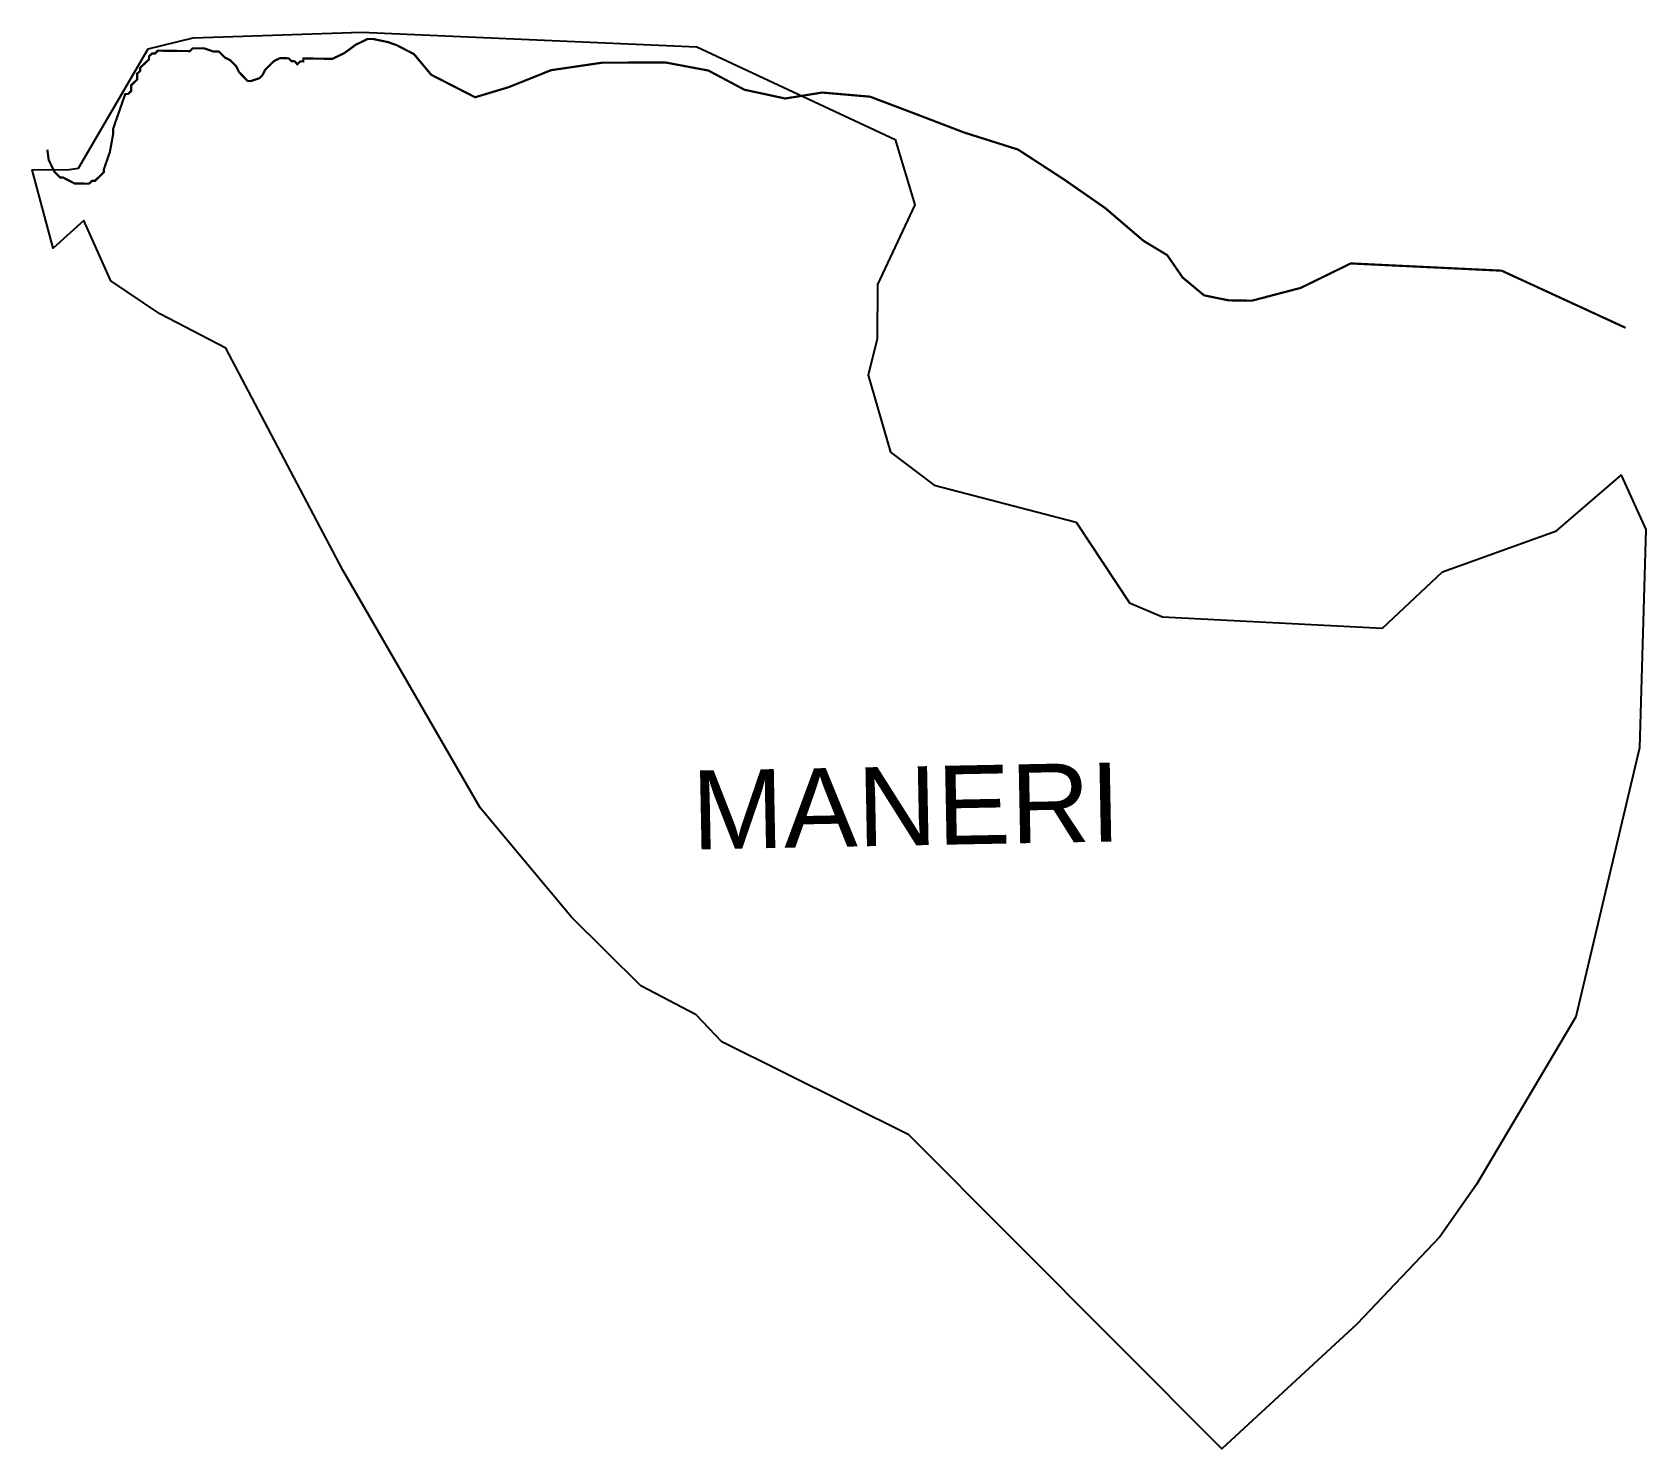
# Model space of a CAD drawing. Header units: metres. Extents: x 282216 to 284438, y 2021000 to 2022952.
import ezdxf

# ---------------------------------------------------------------- set-up
doc = ezdxf.new("R2010")
doc.units = ezdxf.units.M
for name, color, linetype in [('HIGH TIDE LINE', 6, 'Continuous'), ('village', 3, 'Continuous'), ('VILLAGE NAME', 250, 'Continuous')]:
    doc.layers.add(name, color=color, linetype=linetype)
doc.styles.get("Standard").update_dxf_attribs({"font": 'calibri.ttf'})

msp = doc.modelspace()

# ---------------------------------------------------------------- linework, layer by layer
at = {"layer": 'HIGH TIDE LINE', "lineweight": 0}
msp.add_lwpolyline([(282237, 2022790.1, 3.01, 3.01, 0), (282238.8, 2022776, 3.01, 3.01, 0), (282242.7, 2022767.9, 3.01, 3.01, 0), (282246.6, 2022759.9, 3.01, 3.01, 0), (282254.5, 2022751.7, 3.01, 3.01, 0), (282258.5, 2022751.7, 3.01, 3.01, 0), (282274.5, 2022743.4, 3.01, 3.01, 0), (282294.5, 2022743.2, 3.01, 3.01, 0), (282298.6, 2022747.1, 3.01, 3.01, 0), (282302.6, 2022747.1, 3.01, 3.01, 0), (282306.6, 2022751, 3.01, 3.01, 0), (282314.8, 2022758.9, 3.01, 3.01, 0), (282314.8, 2022762.9, 3.01, 3.01, 0), (282323.1, 2022786.9, 3.01, 3.01, 0), (282327.5, 2022810.9, 3.01, 3.01, 0), (282327.6, 2022818.9, 3.01, 3.01, 0), (282344.3, 2022866.8, 3.01, 3.01, 0), (282348.3, 2022866.8, 3.01, 3.01, 0), (282352.3, 2022870.7, 3.01, 3.01, 0), (282352.4, 2022878.7, 3.01, 3.01, 0), (282356.5, 2022882.7, 3.01, 3.01, 0), (282360.6, 2022886.6, 3.01, 3.01, 0), (282360.7, 2022894.7, 3.01, 3.01, 0), (282364.7, 2022898.6, 3.01, 3.01, 0), (282364.8, 2022902.6, 3.01, 3.01, 0), (282368.8, 2022906.6, 3.01, 3.01, 0), (282377, 2022914.5, 3.01, 3.01, 0), (282377, 2022918.5, 3.01, 3.01, 0), (282381.1, 2022922.4, 3.01, 3.01, 0), (282385.1, 2022922.4, 3.01, 3.01, 0), (282389.2, 2022926.4, 3.01, 3.01, 0), (282433.2, 2022925.8, 3.01, 3.01, 0), (282437.3, 2022929.7, 3.01, 3.01, 0), (282453.3, 2022929.5, 3.01, 3.01, 0), (282465.3, 2022925.3, 3.01, 3.01, 0), (282473.3, 2022925.2, 3.01, 3.01, 0), (282481.2, 2022917.1, 3.01, 3.01, 0), (282489.2, 2022913, 3.01, 3.01, 0), (282497.1, 2022904.9, 3.01, 3.01, 0), (282501, 2022896.8, 3.01, 3.01, 0), (282508.9, 2022888.7, 3.01, 3.01, 0), (282512.9, 2022884.6, 3.01, 3.01, 0), (282516.9, 2022884.5, 3.01, 3.01, 0), (282529, 2022888.4, 3.01, 3.01, 0), (282533, 2022892.3, 3.01, 3.01, 0), (282537.1, 2022900.3, 3.01, 3.01, 0), (282545.3, 2022908.2, 3.01, 3.01, 0), (282549.3, 2022912.2, 3.01, 3.01, 0), (282557.4, 2022916.1, 3.01, 3.01, 0), (282569.4, 2022915.9, 3.01, 3.01, 0), (282573.4, 2022911.9, 3.01, 3.01, 0), (282577.4, 2022911.8, 3.01, 3.01, 0), (282581.3, 2022907.7, 3.01, 3.01, 0), (282585.4, 2022911.7, 3.01, 3.01, 0), (282589.4, 2022911.6, 3.01, 3.01, 0), (282589.5, 2022915.7, 3.01, 3.01, 0), (282629.5, 2022915.1, 3.01, 3.01, 0), (282645.7, 2022922.9, 3.01, 3.01, 0), (282661.9, 2022934.7, 3.01, 3.01, 0), (282670, 2022938.6, 3.01, 3.01, 0), (282678, 2022942.5, 3.01, 3.01, 0), (282686, 2022942.4, 3.01, 3.01, 0), (282706, 2022938.2, 3.01, 3.01, 0), (282718, 2022934, 3.01, 3.01, 0), (282741.9, 2022921.6, 3.01, 3.01, 0), (282765.6, 2022893.2, 3.01, 3.01, 0), (282826.1, 2022862.2, 3.01, 3.01, 0), (282872.2, 2022876.1, 3.01, 3.01, 0), (282930.6, 2022899.5, 3.01, 3.01, 0), (283000.8, 2022909.8, 3.01, 3.01, 0), (283087.8, 2022910.2, 3.01, 3.01, 0), (283147.3, 2022899, 3.01, 3.01, 0), (283196.9, 2022872.6, 3.01, 3.01, 0), (283253.1, 2022860.5, 3.01, 3.01, 0), (283304, 2022868.7, 3.01, 3.01, 0), (283369.9, 2022863, 3.01, 3.01, 0), (283431.7, 2022839.6, 3.01, 3.01, 0), (283499, 2022813.8, 3.01, 3.01, 0), (283573.6, 2022790.2, 3.01, 3.01, 0), (283637.1, 2022748.9, 3.01, 3.01, 0), (283693.8, 2022709.5, 3.01, 3.01, 0), (283746.3, 2022664.5, 3.01, 3.01, 0), (283779.1, 2022644.7, 3.01, 3.01, 0), (283800.4, 2022613.8, 3.01, 3.01, 0), (283829.9, 2022589.3, 3.01, 3.01, 0), (283863.7, 2022582.4, 3.01, 3.01, 0), (283895.9, 2022582, 3.01, 3.01, 0), (283963, 2022599.6, 3.01, 3.01, 0), (284031.9, 2022633.3, 3.01, 3.01, 0), (284239.6, 2022623.3, 3.01, 3.01, 0), (284362.6, 2022566.6, 3.01, 3.01, 0), (284410.3, 2022544.6, 3.01, 3.01, 0)], format="xyseb", dxfattribs=at)
at = {"layer": 'village', "color": 3, "true_color": 0x00ff00}
msp.add_polyline3d([(284438, 2022266.7, 0), (284429.5, 2021966, 0), (284341.6, 2021595.5, 0), (284204.8, 2021364.5, 0), (284154.7, 2021292.5, 0), (284040.3, 2021172, 0), (283854.4, 2021000.4, 0), (283423.3, 2021433, 0), (283165.8, 2021561, 0), (283130.3, 2021598.3, 0), (283054.1, 2021638, 0), (282958.8, 2021732.6, 0), (282832.9, 2021883.3, 0), (282644.1, 2022210.8, 0), (282482.9, 2022516.6, 0), (282392.1, 2022563.8, 0), (282324.5, 2022609.5, 0), (282287.4, 2022692.3, 0), (282245.2, 2022654.2, 0), (282216.2, 2022762.4, 0), (282267.2, 2022762.7, 0), (282280.1, 2022764.3, 0), (282375.9, 2022929.1, 0), (282437.8, 2022943.9, 0), (282669.4, 2022951.8, 0), (283131.5, 2022931.6, 0), (283404.7, 2022803.8, 0), (283431.4, 2022714.2, 0), (283380, 2022604.3, 0), (283379.6, 2022529.4, 0), (283367.1, 2022479.5, 0), (283398.1, 2022373.1, 0), (283458.2, 2022327.7, 0), (283653.8, 2022276.7, 0), (283727.1, 2022165.6, 0), (283772.6, 2022146.2, 0), (284075.7, 2022130.6, 0), (284158.3, 2022208.4, 0), (284315, 2022264.7, 0), (284404.4, 2022341.5, 0)], close=True, dxfattribs=at)

# ---------------------------------------------------------------- texts
at = {"layer": 'VILLAGE NAME', "insert": (283123.3, 2021934.5), "char_height": 108.748, "attachment_point": 1, "rotation": 1.1028}
msp.add_mtext_dynamic_manual_height_columns('{\\fArial|b0|i0|c0|p34;MANERI}', width=726.929, gutter_width=543.7, heights=[0], dxfattribs=at)

doc.saveas('drawing.dxf')
